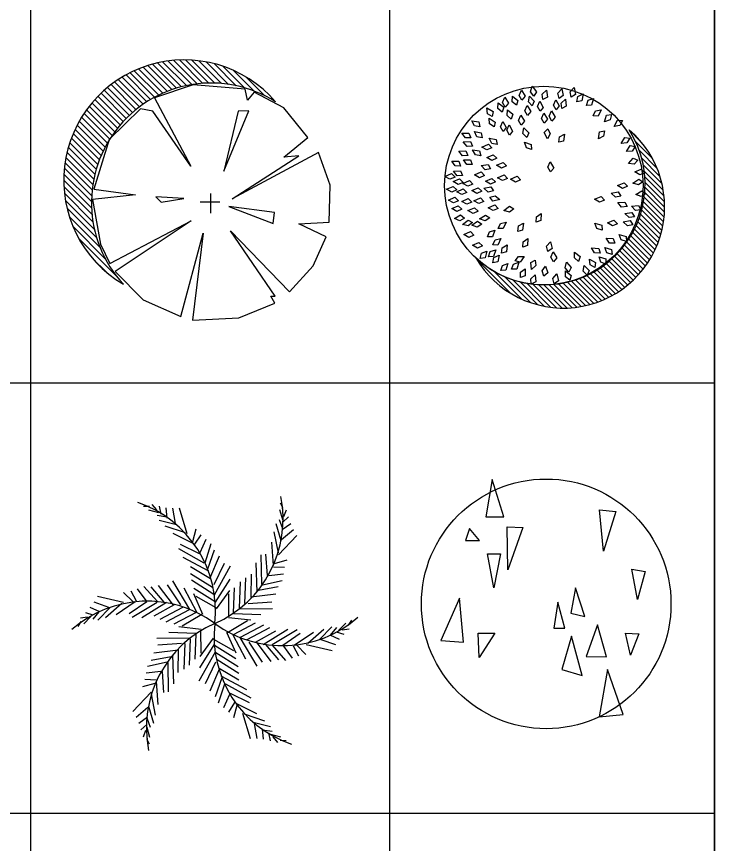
# Model space of a CAD drawing. Header units: inches. Extents: x 7658 to 73799, y 48 to 40262.
# Drawn here: x 69287 to 73799, y 25400 to 30749 of the extents above; entities that cross this region are included whole.
import ezdxf

# ---------------------------------------------------------------- set-up
doc = ezdxf.new("R2010")
doc.units = ezdxf.units.IN
doc.layers.add('www.cad-blocks.net', color=7, linetype='Continuous')

# ---------------------------------------------------------------- blocks, each defined once
blk = doc.blocks.new('A$C516926BB')
for p, q in [((57.99037719935905, 38.51941162519506), (57.99037719935859, -2.748136466834694e-06)), ((60.31176071131927, 38.51941162519506), (60.31176071131904, -2.748136466834694e-06)), ((62.41206010361475, 38.51941162519506), (62.41206010361452, -2.748136466834694e-06)), ((7.570399702672148e-07, 27.68761861799976), (62.41206010361452, 27.68761861799976)), ((7.570399702672148e-07, 24.90842295286348), (62.41206010361452, 24.90842295286348))]:
    blk.add_line(p, q)
blk = doc.blocks.new('A$C52A303F9')
at = {"color": 7}
for p, q in [((0.7603866862518771, 1.507609288500362), (0.6057228790314184, 1.662273095720593)), ((0.7928993135615201, 1.515189615683767), (0.6390149317071518, 1.669073997538362)), ((0.8266642708317704, 1.521517612906791), (0.6736238799589955, 1.674558003779794)), ((0.8618016070058729, 1.526473231225964), (0.7096861265965799, 1.678588711635257)), ((0.8984618598146881, 1.529905932910424), (0.747374444731804, 1.680993347993308)), ((0.9368374744435641, 1.53162327277505), (0.7869125495542448, 1.68154819766437)), ((0.9771805491195664, 1.531373152592096), (0.8285983483006021, 1.679955353411287)), ((1.019831814162217, 1.528814842042721), (0.8728431880238077, 1.675803468181357)), ((1.065271021902845, 1.523468588795367), (0.9202431019400592, 1.668496508758381)), ((0.6137481576049595, 1.453783044680677), (0.4558046373711022, 1.611726564914534)), ((0.6411569596555182, 1.466467197123393), (0.4838106567408431, 1.623813500038068)), ((0.6694746761500028, 1.478242435122183), (0.5127492811368484, 1.634967830135338)), ((0.6987471372476648, 1.489062928517797), (0.5426714372074457, 1.645138628558243)), ((0.7290291809852079, 1.498873839273529), (0.5736381361707572, 1.654264884087979)), ((1.114212075813384, 1.514620489378331), (0.971721385649289, 1.657111179542198)), ((1.167804084894897, 1.501121434790093), (1.028856387345968, 1.640069132339022)), ((1.228133329206912, 1.480885144971126), (1.094818319550313, 1.614200154627724)), ((0.512524460164741, 1.394634924147795), (0.3523516565480804, 1.554807727764455)), ((0.5366223444646039, 1.410629994341207), (0.3769893908583981, 1.570262947947413)), ((0.561510190166473, 1.42583510313284), (0.4024267795462038, 1.584918513753109)), ((0.5872099162020277, 1.440228331590561), (0.4286885833851102, 1.598749664407251)), ((1.299880470542121, 1.449230958129419), (1.178430961141885, 1.570680467529428)), ((0.4448117190581797, 1.342068801774531), (0.2830527436674402, 1.50382777716527)), ((0.4666313883067232, 1.360342087019262), (0.3053978762061433, 1.521575599120069)), ((0.4891987982264254, 1.377867631592835), (0.3284932659280457, 1.538573163891215)), ((0.3837817089952296, 1.282819948357655), (0.2204401839176171, 1.446161473435495)), ((0.4033895759773714, 1.303305035869016), (0.2405786938129495, 1.466115918033211)), ((0.4237325132239675, 1.323055053115468), (0.2614484477871883, 1.485339118552247)), ((0.3467812893920836, 1.239634458974251), (0.1823583496750416, 1.404057398691293)), ((0.3649106861125802, 1.26159801674703), (0.2010325506719255, 1.425476152187684)), ((0.312782200014226, 1.193447639365559), (0.1472354518348311, 1.358994387544953)), ((0.3294014073374001, 1.21692138653566), (0.1644231109912653, 1.381899682881794)), ((0.2676549768218592, 1.1182959990781), (0.1002947399097138, 1.285656235990245)), ((0.2818883367510807, 1.144155593642154), (0.1151539284910541, 1.31089000190218)), ((0.2969383393058251, 1.169198545580684), (0.1308072559356788, 1.335329628951058)), ((0.2417542360483367, 1.064010830865072), (0.07305802864925681, 1.23270703826438)), ((0.2542658807528824, 1.091592140653802), (0.08625327711069986, 1.259604744295984)), ((0.230159741032594, 1.03551237138754), (0.06074314035481621, 1.204928972065545)), ((0.2099213120579861, 0.9755648913755977), (0.03892547558984916, 1.146560727843735)), ((0.2195298345659467, 1.006049323360912), (0.04934939304166619, 1.176229764885193)), ((0.1940560481323246, 0.911244246314709), (0.02123202955590386, 1.084068264891357)), ((0.201402476482599, 0.9439907724577097), (0.02952965929694074, 1.115863589643595)), ((0.1833091235562279, 0.8418052619042555), (0.008290046529737083, 1.016824338930746)), ((0.1879831789860873, 0.8772241609676712), (0.01411751031787389, 1.051089829635885)), ((0.1801914800430495, 0.8048299509241588), (0.003878529518487994, 0.9811429014489477)), ((0.1788325829927544, 0.7660958934811788), (0.001045438448500136, 0.9438830380256604)), ((0.1794989317302225, 0.7253365902504356), (-1.090152181859594e-07, 0.9048356309958763)), ((0.1825532670923167, 0.6821893003950663), (0.001018212357394077, 0.8637243551299889)), ((0.1885111411600064, 0.6361384718341014), (0.004478123490116559, 0.8201714895039913)), ((0.1981497562505865, 0.5864069022502463), (0.0109195602087766, 0.7736370982920562)), ((0.212744280668403, 0.5317194233391547), (0.02116306985431038, 0.7233006341532473)), ((0.2346832506204919, 0.4696874988937907), (0.03657125665063177, 0.6677994928636508)), ((0.2696681597215047, 0.3946096352995028), (0.05974820386313695, 0.6045295911578705)), ((0.3455213579641168, 0.2786634825636156), (0.0971757011061527, 0.5270091394215797)), ((0.268778496848654, 0.3153133891858033), (0.1898312326454743, 0.394260653388983))]:
    blk.add_line(p, q, dxfattribs=at)
at = {"color": 0, "linetype": 'ByBlock'}
for p, q in [((0.8367484880100164, 1.520838247979327), (0.5854155696665657, 1.437026269069065)), ((1.171859045801511, 1.492900921675982), (0.8367484880100164, 1.520838247979327)), ((1.187567353198119, 1.421311523023405), (1.171859045801511, 1.492900921675982)), ((1.231201540410439, 1.473694009842347), (1.187567353198119, 1.421311523023405)), ((1.42319196414519, 1.372421201992438), (1.231201540410439, 1.473694009842347)), ((0.5854155696665657, 1.437026269069065), (0.821040180613636, 0.9952672968963725)), ((0.4964018277530613, 1.365436870416715), (0.2939391990873901, 1.166383420504872)), ((0.5766887322240564, 1.349722124371056), (0.4964018277530613, 1.365436870416715)), ((0.821040180613636, 0.9952672968963725), (0.5766887322240564, 1.349722124371056)), ((1.033975014210228, 0.9620917219110652), (1.196294190640401, 1.353214290158803)), ((1.128224858589192, 1.349722124371056), (1.033975014210228, 0.9620917219110652)), ((1.196294190640401, 1.353214290158803), (1.128224858589192, 1.349722124371056)), ((1.578529670621265, 1.180352083656544), (1.42319196414519, 1.372421201992438)), ((1.421446596656551, 1.052888032397277), (1.578529670621265, 1.180352083656544)), ((0.2939391990873901, 1.166383420504872), (0.1944532522431928, 0.8468502509094833)), ((1.646599002672701, 1.082571441594609), (1.088081406353695, 0.7839912667268436)), ((1.721649804678009, 0.8730414943190681), (1.646599002672701, 1.082571441594609)), ((1.088081406353695, 0.7839912667268436), (1.519187176012338, 1.061618446866987)), ((1.519187176012338, 1.061618446866987), (1.421446596656551, 1.052888032397277)), ((1.714668334724138, 0.6338281378459669), (1.721649804678009, 0.8730414943190681)), ((0.4632398454716622, 0.8101825101364284), (0.1857264148006834, 0.7787530180448812)), ((0.1944532522431928, 0.8468502509094833), (0.4632398454716622, 0.8101825101364284)), ((0.9501973747624106, 0.690503939949167), (0.9501973747624106, 0.8171668417121509)), ((0.1857264148006834, 0.7787530180448812), (0.2380874394555121, 0.4906493405410401)), ((0.7756606259126784, 0.7857373496208311), (0.595887774597486, 0.7962138469845286)), ((0.595887774597486, 0.7962138469845286), (0.6290497568788851, 0.7630382719992213)), ((0.6290497568788851, 0.7630382719992213), (0.7756606259126784, 0.7857373496208311)), ((1.008365356057993, 0.7620933386017441), (0.8821280427109741, 0.7620933386017441)), ((1.362104102047624, 0.6949410391348465), (1.067136996491627, 0.7333548628018889)), ((1.067136996491627, 0.7333548628018889), (1.353377264605342, 0.6233516404822694)), ((1.353377264605342, 0.6233516404822694), (1.362104102047624, 0.6949410391348465)), ((0.2974299340644393, 0.3666774550697482), (0.822785548102047, 0.6408124694219168)), ((0.822785548102047, 0.6408124694219168), (0.3323372838344767, 0.3142949682508061)), ((1.519187176012338, 0.621605557588282), (1.714668334724138, 0.6338281378459669)), ((1.695469292350708, 0.5377935786780199), (1.519187176012338, 0.621605557588282)), ((0.7564615835392487, 0.02269912495899007), (0.9018979392596975, 0.5612938057961401)), ((0.9018979392596975, 0.5612938057961401), (0.8315123855445563, 4.733738023787737e-08)), ((1.077609201422774, 0.5779534852392771), (1.458099313915, 0.1833387512035642)), ((1.367340204513084, 0.1554014249002194), (1.077609201422774, 0.5779534852392771)), ((1.611691652902891, 0.3509627090240883), (1.695469292350708, 0.5377935786780199)), ((0.2380874394555121, 0.4906493405410401), (0.2974299340644393, 0.3666774550697482)), ((1.458099313915, 0.1833387512035642), (1.611691652902891, 0.3509627090240883)), ((0.3323372838344767, 0.3142949682508061), (0.51385550263808, 0.130956264384622)), ((0.51385550263808, 0.130956264384622), (0.7564615835392487, 0.02269912495899007)), ((1.131715593566014, 0.01396871048905268), (1.363849469536262, 0.1100032696569997)), ((1.339414324697145, 0.1554014249002194), (1.367340204513084, 0.1554014249002194)), ((1.363849469536262, 0.1100032696569997), (1.339414324697145, 0.1554014249002194)), ((0.8315123855445563, 4.733738023787737e-08), (1.131715593566014, 0.01396871048905268))]:
    blk.add_line(p, q, dxfattribs=at)
at = {"color": 7}
blk.add_arc((0.7780576213422137, 0.9035397778827701), 0.7780588094768616, 40.62302626699228, 239.7449716165339, dxfattribs=at)
blk.add_arc((0.9522156517380154, 0.7583543583268693), 0.7734218140113027, 57.42645715111826, 222.9415407211324)
blk = doc.blocks.new('A$C1A4762B1')
h = blk.add_hatch()
h.set_pattern_fill('ANSI31', color=256, scale=300, angle=90, style=0)
h.set_pattern_definition([(315, (-0.03251415907789124, -100.876983926699), (-0.01405736376202106, -0.01405736376202107), [])])
edge = h.paths.add_edge_path()
edge.add_arc((0.6399890328257243, 0.5456041143222592), 0.5456048750358502, 210.2550283715033, 409.3769737304388)
edge.add_arc((0.5381794115876346, 0.6677304488014215), 0.5423532347990035, -132.9415407071951, 32.57354284294058, ccw=False)
at = {"linetype": 'ByBlock'}
for points in [[(0.4170594409479236, 1.119759024174073), (0.4025232894694, 1.145326404947127), (0.4148749046860303, 1.174002539858748), (0.4340019186424797, 1.141132139911178)], [(0.4813610464302656, 1.141801075871854), (0.4634565656763243, 1.165133890283187), (0.4717596580310328, 1.19523275686106), (0.4952129804648848, 1.165295363480482)], [(0.5302315095123049, 1.123070468809374), (0.5263963831780529, 1.152230072122848), (0.548639662904634, 1.174141704169415), (0.5539767136529008, 1.136487730343106)], [(0.6169231846276944, 1.129090115836334), (0.61091537579955, 1.157880685342434), (0.6314554833766124, 1.181396362935402), (0.6395970522128209, 1.144247732913755)], [(0.6817924940417015, 1.136304103005614), (0.676548237764564, 1.165243495457844), (0.6977031012543193, 1.18820770375396), (0.704859317732371, 1.150856740964173)], [(0.3268779855266075, 1.082208699275952), (0.3123418340478565, 1.107776080049007), (0.3246934492647142, 1.136452214960855), (0.3438204632209363, 1.103581815013058)], [(0.3874999636780103, 1.092041460844257), (0.3646327881583602, 1.110536945243666), (0.3656623830540866, 1.1417430832023), (0.3954697908322942, 1.118124778920446)], [(0.4722625395918385, 1.089935981436838), (0.4520164908285551, 1.111268777055102), (0.4571268883294124, 1.142070837851634), (0.4835819466954945, 1.114749861616247)], [(0.6011815242657121, 1.067189126267749), (0.5866453727869612, 1.092756507040804), (0.5989969880035915, 1.121432641952424), (0.6181240019600409, 1.088562242004855)], [(0.6313271583051119, 1.074642005986334), (0.6281985357882149, 1.103885849450535), (0.6509653569194143, 1.125252996371046), (0.6553899823907159, 1.087480935995018)], [(0.7122761053676641, 1.111278199133039), (0.7181310291391583, 1.140100248453791), (0.7462904244209767, 1.153588449568133), (0.7390937472850965, 1.116245261517179)], [(0.7638564792762281, 1.090951669313654), (0.7732274973757285, 1.118829522157739), (0.802837608347545, 1.128735300277867), (0.7910823336540034, 1.092567367347101)], [(0.2570372379477703, 1.031681241116075), (0.2317123298475963, 1.046635828677381), (0.2281697704486305, 1.077657327429506), (0.2611091318422041, 1.058649320522136)], [(0.3104750669499481, 1.05533052634928), (0.2878383787115126, 1.074107400556841), (0.2892538292755944, 1.105298418681286), (0.3187668637581282, 1.08131328471768)], [(0.4471214431071076, 1.03714928406248), (0.4325852916285839, 1.062716664835534), (0.4449369068452143, 1.091392799747155), (0.4640639208016637, 1.058522399799585)], [(0.5147569657910935, 1.059679339763534), (0.5002208143123426, 1.085246720536588), (0.5125724295292002, 1.113922855448436), (0.5316994434854223, 1.08105245550064)], [(0.3589832772886439, 1.018158683925776), (0.3365894808769099, 1.037224583896432), (0.3384051940995505, 1.068394862968262), (0.3676079150957321, 1.044032865061354)], [(0.4133025440009988, 0.9845786899675204), (0.3987663925222478, 1.010146070740575), (0.4111180077391055, 1.038822205652423), (0.4302450216953275, 1.005951805704626)], [(0.537302898528651, 0.9958437178179338), (0.5227667470499, 1.021411098591216), (0.5351183622665303, 1.050087233502836), (0.5542453762229798, 1.017216833555267)], [(0.5786367292923842, 1.007108745668575), (0.5641005778136332, 1.032676126441856), (0.5764521930302635, 1.061352261353477), (0.595579206986713, 1.02848186140568)], [(0.8010789547452077, 1.035610253575442), (0.813704656002983, 1.062173053261631), (0.8442840568529846, 1.068480458083286), (0.8283033825086932, 1.033970692753655)], [(0.8989271047771581, 1.043073826086356), (0.8913466157569019, 1.014656809254348), (0.8624258482889218, 1.002889382985813), (0.8718589548884665, 1.039731239012326)], [(0.1894649745356674, 0.9757906076165455), (0.1605439358584135, 0.9811351544867648), (0.1465600930698656, 1.009051731153704), (0.1840246561787353, 1.002516261264645)], [(0.2666905803491773, 0.9751879644127257), (0.2422640123979818, 0.991568850760359), (0.2405044886043015, 1.022742352135083), (0.2723007839549609, 1.00187847287998)], [(0.3156050191580562, 0.9507836064158255), (0.3010688676793052, 0.97635098718888), (0.3134204828959355, 1.005027122100728), (0.3325474968523849, 0.9721567221529313)], [(0.3494239182639376, 0.9320087920611968), (0.3348877667851866, 0.9575761728342513), (0.3472393820020443, 0.9862523077460992), (0.3663663959582664, 0.9533819077983026)], [(0.9580185144407096, 1.009472593624196), (0.945025844998554, 0.9830873477437763), (0.9143619562253207, 0.9772044031371934), (0.930819427586357, 1.011489348696387)], [(0.1414605230486359, 0.916402177738064), (0.1120501175712434, 0.9165389588411017), (0.09334213095485211, 0.9415368457255227), (0.1313719087956997, 0.9417414257379733)], [(0.2018943393134123, 0.9160796253745502), (0.1732560825230394, 0.922775960746776), (0.1605981838442858, 0.9513182226223762), (0.1977146386955155, 0.9430312065801445)], [(0.4423810211410455, 0.919029328916622), (0.4223827598993921, 0.9405945835344482), (0.4278486419741512, 0.9713355536732706), (0.4539863230172614, 0.9437107914968692)], [(0.5559137929899407, 0.9654752494520835), (0.5683373972342451, 0.9388173291094972), (0.5537099901368947, 0.9112325131134185), (0.5373003810611863, 0.9455403924646362)], [(0.6151331819460211, 0.8931600390278618), (0.6193243250065734, 0.922270603763991), (0.6466632038002444, 0.9373526731924358), (0.6416215568131065, 0.8996580097602873)], [(0.8609854752273804, 0.9549368900291029), (0.8562039632279266, 0.9259174516746498), (0.8285644078405312, 0.9113937438173707), (0.8343705907504955, 0.9489782365719748)], [(0.1504735619348594, 0.8726255923206736), (0.1211056331676446, 0.8710395849641372), (0.1009656474536769, 0.8948988407651086), (0.1389181586196173, 0.8973304558289783)], [(0.2825862528836751, 0.8804962268818599), (0.2538330770537414, 0.8866805246673266), (0.2406679344796885, 0.9149923973170644), (0.2779263401198477, 0.9073689424083113)], [(0.4686503749580879, 0.8539533670768833), (0.4408762482523798, 0.8636274843570391), (0.4312935812235992, 0.8933437358796255), (0.4673313260834675, 0.8811952050618856)], [(0.9978860571932273, 0.9143358618384809), (0.9824536784346947, 0.8892992417538608), (0.9513705514386857, 0.8863458829721367), (0.9710000870081785, 0.9189186812698154)], [(0.1958296417776637, 0.8208094552603598), (0.1666912781643077, 0.8248027528131843), (0.1514238430240766, 0.8520385479396282), (0.1891518847685347, 0.8472530780845773)], [(0.2555773948470232, 0.8630428403414498), (0.2285096681014238, 0.8515394135370116), (0.2014419413562791, 0.8671028733313051), (0.2362916395409229, 0.8823279970433759)], [(1.026999060660728, 0.8698999992761856), (1.010496159289687, 0.8455557000309), (0.9793142442401859, 0.8439521771044838), (1.000336957358286, 0.8756436805201702)], [(0.1257777663795423, 0.8212706164154042), (0.09637261150669474, 0.8206983172606215), (0.07706740106618781, 0.8452379171305893), (0.1150811933639488, 0.846359278246382)], [(0.2818802245312781, 0.8067177010889282), (0.2548124977859061, 0.7952142742842625), (0.227744771040534, 0.8107777340787834), (0.2625944692251778, 0.8260028577906269)], [(1.041462207471341, 0.7972569252797257), (1.021424212413876, 0.7757285855043392), (0.9903647872708916, 0.7789215812315433), (1.015994940259134, 0.8070178641421535)], [(0.0866254454870159, 0.7646830496405528), (0.05724185572648821, 0.7659461063319668), (0.0395049772537277, 0.7916421420957249), (0.07751468933679462, 0.7903900865976539)], [(0.1489922388138893, 0.7729848913077149), (0.1195865768731892, 0.7735305150335989), (0.1012279122319342, 0.7987860598607313), (0.1392568591265899, 0.7984619399805979)], [(0.2481702002978636, 0.749803710966944), (0.2190926126561408, 0.7453895795283643), (0.196743061959296, 0.767192806252524), (0.2342834791136283, 0.7732774537764726)], [(0.3344870216637901, 0.7654128310330179), (0.307419294918418, 0.7539094042283523), (0.280351568173046, 0.7694728640228732), (0.3152012663576897, 0.7846979877347167)], [(0.5711206598705303, 0.7329928359090445), (0.5565845083920067, 0.7585602166823264), (0.568936123608637, 0.7872363515939469), (0.5880631375650864, 0.7543659516463777)], [(0.05642544821353113, 0.7053324504338434), (0.02935772146815907, 0.6938290236294051), (0.002289994722787014, 0.7093924834236986), (0.03713969290765817, 0.7246176071357695)], [(0.09708841590008888, 0.7134970389756745), (0.06769783238701166, 0.7124088017953909), (0.04796495346386109, 0.7366058388317924), (0.08595321333882566, 0.7383941249629515)], [(0.2161043675400833, 0.7136573709285585), (0.1890366407947113, 0.7021539441241202), (0.1619689140493392, 0.7177174039184138), (0.196818612233983, 0.7329425276304846)], [(0.339939217400115, 0.698093911134265), (0.312871490654743, 0.6865904843295993), (0.2858037639093709, 0.7021539441241202), (0.3206534620940147, 0.7173790678359637)], [(1.078888157549045, 0.7292208307230794), (1.051820430803673, 0.7177174039184138), (1.024752704058301, 0.7332808637129347), (1.059602402242945, 0.7485059874247781)], [(0.1003405736307741, 0.6769946134179463), (0.0732009629782624, 0.6656618206004623), (0.04623175305914629, 0.6813953779942494), (0.08117661103528917, 0.6964008022341659)], [(0.1532124525760992, 0.6672937731200363), (0.126038763653014, 0.6560429380522237), (0.09911715972998536, 0.671857815672638), (0.1341071442700468, 0.6867577095479191)], [(0.274365292873199, 0.6790471533863638), (0.2472975661278269, 0.6675437265819255), (0.2202298393824549, 0.683107186376219), (0.255079537567326, 0.6983323100882899)], [(0.4096386137694026, 0.6903121812370046), (0.3825708870240305, 0.6788087544323389), (0.3555031602786585, 0.6943722142268598), (0.3903528584635296, 0.7095973379387033)], [(0.9861811934461002, 0.655801900823235), (0.9591134667007282, 0.6442984740187967), (0.9320457399553561, 0.6598619338130902), (0.9668954381399999, 0.6750870575251611)], [(1.068451295102705, 0.6797703221982374), (1.044133757821328, 0.6632280115984486), (1.014558374641183, 0.67323699864437), (1.045786693125592, 0.6949417902867481)], [(0.06554013751883758, 0.6361784080390862), (0.03847241077346553, 0.6246749812344206), (0.01140468402809347, 0.6402384410289415), (0.04625438221273726, 0.6554635647407849)], [(0.1203040739508197, 0.6227220141336147), (0.0932363472054476, 0.6112185873291764), (0.06616862046007554, 0.62678204712347), (0.1010183186449467, 0.6420071708355408)], [(0.2009087736603306, 0.6289283602238811), (0.1739371801463676, 0.6172013059167512), (0.1467415720971985, 0.6325402111833682), (0.1814640685238373, 0.648053241109892)], [(0.2642393790417827, 0.630730203550911), (0.2353719152501981, 0.6251034643842104), (0.2121297847106689, 0.6459526005755833), (0.2493827822577259, 0.6536024390939019)], [(0.949792657850594, 0.6033013209782894), (0.9208667193211113, 0.5979833571193467), (0.8978486924349909, 0.6190796494524875), (0.9351813031887559, 0.6263309962189396)], [(1.084101693700632, 0.6161564396268204), (1.05903745682258, 0.6007689548052895), (1.029962282711949, 0.6121495243151003), (1.062171070215982, 0.6323707968547296)], [(0.07521334624016163, 0.5776619027315064), (0.04814561949478957, 0.5661584759268408), (0.02107789274941752, 0.5817219357213617), (0.0559275909340613, 0.5969470594332051)], [(0.1467433177549538, 0.5705412080365022), (0.1196755910095817, 0.5590377812318366), (0.09260786426420964, 0.5746012410263575), (0.1274575624488534, 0.5898263647382009)], [(0.2123825551125265, 0.57426290494368), (0.1853148283671544, 0.5627594781392418), (0.1582471016217823, 0.5783229379337627), (0.1930967998064261, 0.5935480616456061)], [(0.2438917645047241, 0.5966773370198553), (0.2722686471693123, 0.6044067088998872), (0.2969776965796882, 0.5853188596454402), (0.2603862964526797, 0.5749566546510323)], [(0.8623463435860685, 0.5820446348409405), (0.8352786168406965, 0.5705412080365022), (0.8082108900950971, 0.5861046678307957), (0.8430605882799682, 0.6013297915428666)], [(0.09260786426420964, 0.5319708946328774), (0.06554013751883758, 0.5204674678282117), (0.03847241077346553, 0.5360309276227326), (0.07332210895810931, 0.5512560513345761)], [(0.1804258027411834, 0.5213367634787573), (0.1533580759958113, 0.5098333366743191), (0.1262903492504392, 0.5253967964686126), (0.161140047435083, 0.5406219201806834)], [(0.2893951561889025, 0.5363570326758236), (0.2623274294435305, 0.5248536058711579), (0.2352597026981584, 0.5404170656656788), (0.2701094008828022, 0.5556421893775223)], [(0.3729832797494055, 0.5340235297705931), (0.3490313164268173, 0.516956189251232), (0.3192452197536113, 0.5263194983306221), (0.3499940373644677, 0.5486984185711208)], [(0.9834144442393153, 0.5464438068904656), (0.9540812043005644, 0.544310336921626), (0.9334997250577999, 0.5677898135793384), (0.9714002828145567, 0.5709288544092033)], [(1.057361345124264, 0.5289776263480235), (1.0281034726695, 0.5259830380889525), (1.006840872409384, 0.5488475289450889), (1.044632810800294, 0.5530990284778454)], [(0.1081282602817737, 0.4849571532959089), (0.08270158667278338, 0.4701762558740938), (0.05390821243827304, 0.4822520462053035), (0.08659350210655248, 0.501693694666983)], [(0.2431794665321831, 0.4854759924560312), (0.2184256199755055, 0.4695939982468644), (0.1891302632391216, 0.4803951641852109), (0.220931298806363, 0.5012518176192771)], [(0.4939843320789805, 0.4624669024694867), (0.4945749745636476, 0.4918716946108361), (0.5198585964899394, 0.5101916720732333), (0.5194762555386205, 0.4721632659666284)], [(1.022871567687844, 0.4909371061708043), (0.9936997053823688, 0.4871963697416959), (0.971860174466201, 0.5095104460456241), (1.009531223509157, 0.5147256085181198)], [(0.1504758738649343, 0.461248657019496), (0.1278510230990832, 0.4424575211507999), (0.09745429296162911, 0.4495934800131636), (0.126464781419827, 0.4741840760821106)], [(0.2003577031218811, 0.4523818846716949), (0.1758390707304898, 0.4361391224351792), (0.1463886933095182, 0.4465101581449744), (0.1778809151676342, 0.4678302383056234)], [(0.2883817179126709, 0.4293747370745677), (0.3007925097954285, 0.4560386247178485), (0.3313199805920704, 0.4625927561394292), (0.3156184976887744, 0.4279550701567132)], [(0.3944559735971325, 0.4132915897216662), (0.3980172920767018, 0.442485898586483), (0.4250239883831455, 0.4581550232121572), (0.4207977981889144, 0.4203602461650462)], [(0.8489267194815966, 0.4201483178253511), (0.8207922432895884, 0.42871814330897), (0.8100436131978768, 0.4580328164793173), (0.8465329720634145, 0.4473168216493377)], [(0.9320457399553561, 0.4544919317431777), (0.9049780132099841, 0.4429885049387394), (0.877910286464612, 0.4585519647330329), (0.9127599846492558, 0.4737770884451038)], [(1.014228989041158, 0.4480798709455485), (0.9851645951359842, 0.4435796858008416), (0.9627506022661692, 0.4653166597292966), (1.000272843684797, 0.4715124046012988)], [(0.1582471016217823, 0.3925764286479989), (0.1311793748764103, 0.3810730018433333), (0.1041116481310382, 0.3966364616378542), (0.138961346315682, 0.4118615853496976)], [(0.2310402915140912, 0.3835399514782694), (0.2415266052948937, 0.4110177221791673), (0.2715116843537544, 0.4197227865543027), (0.2583091302039975, 0.3840576997110929)], [(0.2600311508526829, 0.3410314911159276), (0.2723185685217686, 0.3677524571619415), (0.302815419753415, 0.3744476178685545), (0.2872742014558298, 0.3397377289400083)], [(0.4209701592526471, 0.3278898141136324), (0.4227858724752878, 0.3572444363205705), (0.4488110953320756, 0.3744946794256521), (0.4468440726741392, 0.3365152550295534)], [(0.55638341244412, 0.3050692137094302), (0.55004875271743, 0.3337896375496712), (0.5703202498814335, 0.3575372587918082), (0.5788835310568174, 0.3204835670578632)], [(0.9177920927211289, 0.3490373588360853), (0.8884146219359081, 0.3504355253771791), (0.8707960966460178, 0.3762128541477523), (0.9087996491348349, 0.3747860206474343)], [(0.9801023728068685, 0.3588646877838073), (0.9519319161036037, 0.3673154882517338), (0.9410594439541455, 0.3965844557990295), (0.9775937823478671, 0.3860228283801916)], [(0.2046005836732547, 0.3347209585426754), (0.1775328569278827, 0.3232175317380097), (0.1504651301825106, 0.3387809915325306), (0.1853148283671544, 0.3540061152443741)], [(0.236603833843219, 0.2763053986145678), (0.246232895291314, 0.3040951779414627), (0.2759335668999938, 0.3137260251485259), (0.26384349681598, 0.2776686256172525)], [(0.3076840734386224, 0.2953991993758791), (0.310556498267033, 0.3246693178418809), (0.3371864850414568, 0.3409704502050772), (0.333852025742317, 0.3030865850803366)], [(0.8379013089684122, 0.2950499368641886), (0.8086431885026286, 0.2980421009997372), (0.7924511534267822, 0.3247385635377213), (0.8303210579590541, 0.3212491242823035)], [(0.9023983100109945, 0.2888971752868201), (0.8743144208162903, 0.2976313510980617), (0.8637373716387629, 0.327008368350107), (0.9001634524649944, 0.3160792105029486)], [(0.1920033119702111, 0.2667932198351082), (0.1993413718682859, 0.2952738015767409), (0.2281608138671345, 0.3072872471614119), (0.2190419954117715, 0.2703663451466127)], [(0.2606177035336259, 0.2430673580570328), (0.2660210586157064, 0.2719774672450512), (0.2939660177203223, 0.2859045047107429), (0.2873543663640703, 0.2484533108454343)], [(0.3803191205927305, 0.2540571254285169), (0.3976137000429389, 0.2778455297686833), (0.4288314829670981, 0.2784227136501158), (0.406777910978235, 0.2474397212488384)], [(0.5871495499904995, 0.2487280330376507), (0.5725197891795233, 0.2742419656633501), (0.5847662205828783, 0.3029631778558723), (0.6040135793202808, 0.2701631010688743)], [(0.7218547088814375, 0.2513281375288443), (0.699284150265612, 0.2701844506143516), (0.7008092104354091, 0.3013703016274576), (0.7302377688158685, 0.2772815945793354)], [(0.8692556091659753, 0.2372731979139644), (0.8415308205455858, 0.2470878173853635), (0.8320987359268202, 0.2768522070427935), (0.8680745083054262, 0.2645213653293013)], [(0.3027762479368903, 0.2020693282529464), (0.3120160085634325, 0.2299909593475604), (0.3415791892621201, 0.2400359311698139), (0.3299941998252507, 0.2038130947905756)], [(0.3614647811014038, 0.2090270530370617), (0.3709912779474962, 0.2368521589173724), (0.4006562253616721, 0.2465924878051737), (0.3886992306966022, 0.2104907408365762)], [(0.4881626582280205, 0.2586918702666026), (0.491449380147742, 0.2294653734113581), (0.4687984413922095, 0.2079754202836739), (0.4641696164912901, 0.2457230008105853)], [(0.534365583219369, 0.1728973647354906), (0.5257786339359427, 0.2010266192833114), (0.5441078605358598, 0.2263035368996498), (0.555575711681513, 0.1900434452600166)], [(0.6690519417870746, 0.194230289376037), (0.6503237305071252, 0.2169072548181248), (0.6575441042789407, 0.2472840438936146), (0.6820540140104185, 0.2182053544361224)], [(0.7676255796141049, 0.1778878785016786), (0.747078935544323, 0.198931311607339), (0.7517518526217373, 0.2298027702370291), (0.7785918313918501, 0.2028598417541616)], [(0.8102566202494472, 0.218339267201145), (0.7845113880784993, 0.2325580463289043), (0.7800765814786246, 0.2634646087767578), (0.8135498837900741, 0.2454134623321806)], [(0.4084591846719832, 0.1644253589863638), (0.4088907062252929, 0.1938329166639505), (0.4340748267582057, 0.2122894381379865), (0.4338982669301004, 0.174259519886391)], [(0.4670617721424151, 0.1285714554576316), (0.4645462406861043, 0.1578744034475221), (0.4877555256693995, 0.1787600971754273), (0.4913881836712335, 0.1409036624324926)], [(0.5907404771091933, 0.1314845941815292), (0.5841898442399724, 0.1601565293869953), (0.6042820405061775, 0.1840560432131042), (0.6131239486464892, 0.1470678489338297)], [(0.6743387476160478, 0.1502806752089327), (0.6513843593847923, 0.168667809850831), (0.6522663634043511, 0.1998784679799428), (0.6821851330084883, 0.1764013923318544)]]:
    blk.add_lwpolyline(points, close=True, dxfattribs=at)
blk.add_circle((0.5348608752233304, 0.6598569146779028), 0.534860873559635)
for centre, radius, start, end in [((0.6399890328257243, 0.5456041143222592), 0.5456048750358502, 210.2550283715033, 49.37697373043883), ((0.5381794115876346, 0.6677304488014215), 0.5423532347990035, 227.0584592928049, 32.57354284294066)]:
    blk.add_arc(centre, radius, start, end)
blk = doc.blocks.new('A$C1697704D')
at = {"color": 0}
for p, q in [((0.5019219928283292, 1.575131262245122), (0.4637424813272446, 1.576896431633941)), ((0.5631721355721311, 1.535901270199929), (0.4989102493245809, 1.552282172712466)), ((0.548727413705592, 1.553810353697372), (0.5198379583091537, 1.589628499888249)), ((0.5780763529771775, 1.527549420869946), (0.5671028643214413, 1.577864817667205)), ((0.616970177730991, 1.50084721193889), (0.6106417148416767, 1.568189098419225)), ((0.6707682140579436, 1.465793143278006), (0.6525472818389062, 1.564335966059616)), ((0.7460035993610745, 1.399096851808281), (0.6965456220659689, 1.564217470576978)), ((1.363421075436918, 1.490870629742403), (1.345476415184066, 1.554713486739047)), ((1.366770186124086, 1.563529786070376), (1.349209112462404, 1.59747678560143)), ((1.371708441410647, 1.512334663028923), (1.388283149514791, 1.555262729295237)), ((0.61533688963641, 1.506669801388853), (0.552708281079731, 1.517228106611128)), ((1.363640267820301, 1.473787278876898), (1.401727951171551, 1.508448293760694)), ((0.6761275530730018, 1.457882593416571), (0.5646007504094541, 1.486027170309853)), ((0.7348254374480803, 1.405360738165427), (0.6030350900241501, 1.449767735051864)), ((1.352332603540162, 1.354039065887946), (1.320943129643638, 1.464696363506846)), ((1.364188248678147, 1.431078909571397), (1.342017708267576, 1.490596008464308)), ((1.359962380511206, 1.426753146379951), (1.415117954711832, 1.465904697253791)), ((0.7888782914887997, 1.335812395791208), (0.6542808634108042, 1.401421805744576)), ((0.7818856760352446, 1.349545555905934), (0.803018052448806, 1.430943383120393)), ((0.7963303979056491, 1.331636472408718), (0.8356335633377512, 1.393037273956452)), ((1.336196268279082, 1.2769442977376), (1.308758695968208, 1.41328154350299)), ((1.356503673661564, 1.362635662865841), (1.432733826490221, 1.427686858695324)), ((0.8301197013502133, 1.278350539627581), (0.8687085535336792, 1.36468838071778)), ((1.302992042101778, 1.195358998836127), (1.292512764481899, 1.344728453403832)), ((1.336360662549851, 1.264131785897916), (1.454630376467776, 1.389523944455959)), ((0.8555379281001478, 1.210126077574841), (0.6915915594940998, 1.301996407390561)), ((0.8259341607188162, 1.270881276271666), (0.70251489912539, 1.330226797306523)), ((0.8613567464260541, 1.211772743638676), (0.901783554133317, 1.336339495320999)), ((0.8786085593426378, 1.17266125491642), (0.9227614134024407, 1.295140048747044)), ((0.885601180624235, 1.158928105205177), (0.7195620342170059, 1.247063800703472)), ((0.8928486137838263, 1.110700671380755), (0.9553769184633438, 1.257233929181211)), ((1.227474276325665, 1.074786922015164), (1.225063160439504, 1.262703755342045)), ((1.265287957257215, 1.130802126638173), (1.254973073975407, 1.267359064126822)), ((1.311389004233661, 1.208281359310604), (1.392447804266794, 1.23067910475902)), ((0.8965746692799712, 1.108612708407691), (0.7682555550666166, 1.185426018594171)), ((0.9196453005185958, 1.071147885749269), (0.9875329442131715, 1.209770593690337)), ((0.9222477137395799, 1.005893972643662), (1.026886252841905, 1.192625598122959)), ((1.19816714176045, 1.023152404897019), (1.191475347608048, 1.21101431914758)), ((1.303101638259932, 1.186817326024084), (1.375927894275264, 1.183480199465293)), ((0.9091814460261958, 1.052474722160241), (0.7680508876374006, 1.141374518555722)), ((1.160079458408973, 0.9884913900114043), (1.162442203471755, 1.138025617377707)), ((1.273849301740256, 1.130911975119488), (1.367914518726366, 1.140661981526819)), ((0.7625877128130014, 0.9113457419464339), (0.6531925921774473, 1.095331154795531)), ((0.9185216582473004, 1.007981935616499), (0.7736650431061207, 1.098969682019515)), ((0.9294951469030366, 0.9576665388190122), (1.022750862495286, 1.106610561019124)), ((1.083904115549785, 0.91916936054713), (1.090273536463201, 1.090112696729193)), ((1.117765906890554, 0.9495046119361632), (1.124190137773439, 1.116177114485254)), ((1.23180974065076, 1.070571012390701), (1.359901155172338, 1.097843758500858)), ((0.3947955845333126, 0.961614487419638), (0.3348691609139678, 1.020614569185682)), ((0.4175276723774459, 0.9651694372091697), (0.3840045817942155, 1.02990736531342)), ((0.4805693123416859, 0.967788855330582), (0.4250929475390421, 1.04437669001527)), ((0.5538459185070224, 0.9615520220725102), (0.4661813116927078, 1.05884602764263)), ((0.5963433801016436, 0.9569367805227103), (0.5123500216614048, 1.056413656792301)), ((0.6571228662189696, 0.9382887331660186), (0.5614854486375407, 1.065706442672081)), ((0.7047749391981597, 0.9417189433575004), (0.6186679307531904, 1.069822699979795)), ((0.807977627440323, 0.8935084839797582), (0.7256161313400753, 1.048742284450555)), ((0.9257690959786942, 0.9597544992304847), (0.7883645872582292, 1.046566322251238)), ((0.9351093081997988, 0.9152617126865152), (1.021167733824996, 1.033887371595938)), ((1.045761634152996, 0.8887791794500117), (1.052240651224338, 1.051180842817985)), ((1.206564091972496, 1.036074765218018), (1.334710304472765, 1.05907668277905)), ((0.3339418495427253, 0.9553153567349), (0.1662141583299217, 0.9950438169453264)), ((0.8475083781193007, 0.8771680754498448), (0.7878047194030842, 1.011009660592208)), ((0.933476020109083, 0.9210843021346591), (0.803064137234287, 0.9941629728825774)), ((1.016125710979168, 0.8627696912506053), (1.01420777790554, 1.012248989060254)), ((1.160024660296358, 0.9927622290390445), (1.318190382557532, 1.011877777333666)), ((0.1813067099515138, 0.8944443563832465), (0.1198226728615737, 0.9226346919897424)), ((0.2385634531281084, 0.9235077712364728), (0.1441123680806413, 0.956999398186781)), ((0.2480938622645681, 0.9241938183529328), (0.1679565334973177, 0.8416810976270881)), ((0.3229280819007272, 0.9487667312523627), (0.2185753067876703, 0.8568364823711363)), ((0.410185162118978, 0.9608036877793893), (0.2860670116644997, 0.8770436431650523)), ((0.4849451161892375, 0.9604294404578013), (0.3718407378819393, 0.8832180240037815)), ((0.5523625645100765, 0.9556894463842127), (0.3908273117863246, 0.8596429428728243)), ((0.6117329515955134, 0.9561259911306479), (0.4523855993406869, 0.8563997723802004)), ((0.6607941236027273, 0.9404716092187755), (0.5301122643265899, 0.8677506920407723)), ((0.7157144518712357, 0.9233204010486133), (0.5681596625997827, 0.8455476948947762)), ((1.0839589136624, 0.9148985215215362), (1.297992573400279, 0.9176447341519633)), ((1.13916927405603, 0.949779233216077), (1.29316392619171, 0.9602981845330305)), ((0.101317885026674, 0.8618259814925295), (0.05585372152609125, 0.8547160614175482)), ((0.1240499728708073, 0.8653809312820613), (0.07773274687247067, 0.8179189767977277)), ((0.1387349978926977, 0.8741124328173555), (0.08967382588571127, 0.8897668147290005)), ((0.1754475536899918, 0.8959411826417636), (0.1349894855438833, 0.8469823889711279)), ((0.7589164554292438, 0.909162865893677), (0.6076904193746486, 0.8292072761146301)), ((0.80430637456152, 0.8913256106047811), (0.6604228487653927, 0.815735770255742)), ((0.841649221861644, 0.8786649017085892), (0.7131552720604759, 0.8022642746468591)), ((1.011899842812227, 0.8584439280609786), (1.15766192715364, 0.843228001826219)), ((1.04581643219467, 0.8845083456635621), (1.221433643882847, 0.878218567392878)), ((0.05945071943597213, 0.8319517669990546), (0.03883228159656937, 0.7997699368568192)), ((1.006948603601813, 0.762035679938208), (1.135442553402982, 0.8384363070019845)), ((1.044291450901937, 0.7493749710438351), (1.188174976698065, 0.8249648113910553)), ((1.089681370034214, 0.7315377157551666), (1.240907406088809, 0.8114933055339861)), ((1.72454785259265, 0.7753196503667823), (1.770865078590987, 0.8227816048511158)), ((1.789147106027485, 0.8087488146475152), (1.809765543866888, 0.840930644791797)), ((0.8027813932687877, 0.7561922359850541), (0.6271641815806106, 0.7624820142557382)), ((0.8366979826512306, 0.7822566535876376), (0.6909358983098173, 0.7974725798223972)), ((0.8028361913145545, 0.7519214021986045), (0.7963571742391196, 0.5895197388288125)), ((0.8324721144842897, 0.7779308903961919), (0.8343900475579176, 0.6284515925883625)), ((1.001089447344157, 0.7635325061987714), (1.060793106060373, 0.6296909210545891)), ((1.132883373592222, 0.7173801806002302), (1.280438162863675, 0.79515288675384)), ((1.18780370186073, 0.7002289724277944), (1.318485561140733, 0.7729498896078439)), ((1.236864873867944, 0.6845745905161493), (1.396212226122771, 0.7843008092665968)), ((1.296235260953381, 0.6850111352644035), (1.457770513677133, 0.7810576387757919)), ((1.363652709273993, 0.6802711411908149), (1.476757087581518, 0.7574825576448347)), ((1.438412663344479, 0.6798968938694543), (1.562530813798958, 0.7636569384835639)), ((1.52566974356273, 0.6919338503962535), (1.630022518675787, 0.7838640992754335)), ((1.600503963198889, 0.7165067632959108), (1.68064129196614, 0.7990194840194818)), ((1.673150271773466, 0.7447593990048063), (1.713608339919347, 0.7937181926756693)), ((1.70986282757076, 0.7665881488294417), (1.758923999577746, 0.7509337669175693)), ((1.747279940436783, 0.7788746001560867), (1.792744103937366, 0.785984520231068)), ((0.7646389118010575, 0.72580206012708), (0.5506052520631783, 0.7230558474966529)), ((0.7646937099136721, 0.7215312210994398), (0.7583242890002566, 0.5505878849173769)), ((0.9134885172636587, 0.725438868962101), (0.8274300916384618, 0.6068132100526782)), ((0.9151218053582397, 0.7196162795121381), (1.04553368822917, 0.6465376087660388)), ((1.040620198027227, 0.7471920976668116), (1.122981694123382, 0.5919582971982891)), ((1.086010112650456, 0.7293548397024097), (1.19540523328601, 0.5453694268533127)), ((1.143822886265298, 0.6989816382892968), (1.229929894714132, 0.5708778816667746)), ((1.191474959244488, 0.7024118484825976), (1.287112376825917, 0.5749941389767628)), ((1.610034372339214, 0.7171928104123708), (1.704485457382816, 0.6837011834618352)), ((1.667291115511716, 0.7462562252653697), (1.728775152601884, 0.7180658896588739)), ((0.6885731651668721, 0.647938352609799), (0.5304074429097909, 0.6288228043149502)), ((0.7094285514074272, 0.6909213484325392), (0.5554338992717476, 0.6804023971158131)), ((0.6885183670544848, 0.6522091916353929), (0.686155621991702, 0.5026749642709092)), ((0.7308319185767687, 0.6911959697104066), (0.7244076876900181, 0.5245234671633625)), ((0.9191026785604208, 0.6830340428275576), (0.8258469629681713, 0.5340900206297192)), ((0.9228287294847632, 0.6809460824163125), (1.060233238209094, 0.5941342593973786)), ((1.252254445361814, 0.683763801125906), (1.336247803802053, 0.5842869248563147)), ((1.294751906956435, 0.679148559576106), (1.38241651377075, 0.5818545540039395)), ((1.368028513121772, 0.6729117263162152), (1.423504877924415, 0.5963238916315277)), ((1.431070153086011, 0.6755311444396739), (1.464593243669242, 0.6107932163331498)), ((1.453802240930145, 0.6790860942289783), (1.51372866454949, 0.6200860124629344)), ((1.514655975920732, 0.6853852249139436), (1.682383667133536, 0.6456567647035172)), ((0.6420337334909618, 0.6046258164305982), (0.5138875209947855, 0.5816238988677469)), ((0.6504306837030072, 0.6175481767497786), (0.6571224778554097, 0.4296862625010363)), ((0.9263501117238775, 0.6348066090031352), (0.8217115726215525, 0.4480749835236111)), ((0.9300761672159297, 0.6327186460321172), (1.074932782357337, 0.5417308996270549)), ((0.616788084812697, 0.5701295692560961), (0.4886966702911195, 0.5428568231459394)), ((0.621123549137792, 0.565913659633452), (0.6235346650239535, 0.3779968263067985)), ((0.9289525249448616, 0.5695526958993469), (0.8610648812502859, 0.4309299879582795)), ((0.9394163794372616, 0.5882258594863288), (1.080546937826057, 0.4993260630928944)), ((0.5747485237232013, 0.5097886065291277), (0.4806833067368643, 0.5000386001217976)), ((0.5833098682062428, 0.5098984550083969), (0.5936247514880506, 0.3733415175197479)), ((0.9557492116796311, 0.5299999102678612), (0.8932209070039789, 0.3834666524674049)), ((0.9520231561834862, 0.5320878732409255), (1.080342270396841, 0.455274563054445)), ((0.9629966448392224, 0.4817724764434388), (1.129035791250544, 0.393636780943325)), ((0.5372088212297967, 0.4324192223380123), (0.4561500211966631, 0.4100214768875503)), ((0.5454961872035256, 0.4538832556245325), (0.472669931188193, 0.4572203821815037)), ((0.5456057833616796, 0.4453415828106699), (0.5560850609815589, 0.2959721282429655)), ((0.9699892661208196, 0.4680393267321961), (0.9258364120610167, 0.3455605329015725)), ((0.9872410790374033, 0.428927838007894), (0.9468142713301404, 0.3043610863276172)), ((0.9930598973633096, 0.4305745040737747), (1.157006265969358, 0.338704174256236)), ((0.5122371629136069, 0.3765687957509272), (0.3939674489956815, 0.2511766371926569)), ((0.5124015571843756, 0.3637562839112434), (0.5398391294952489, 0.2274190381438075)), ((1.018478124113244, 0.3623500420210348), (0.9798892719297783, 0.2760122009290171)), ((1.022663664744641, 0.3698193053751311), (1.146082926338067, 0.3104737843402745)), ((0.4920941518018935, 0.2780649187827748), (0.4158639989732364, 0.213013722951473)), ((0.496265221923295, 0.2866615157586239), (0.5276546958195922, 0.1760042181417703)), ((1.052267427557808, 0.3090641092398982), (1.012964262125706, 0.2476633076921644)), ((1.066712149428213, 0.2911550257426825), (1.045579773014651, 0.2097571985282229)), ((1.059719533978523, 0.3048881858555887), (1.194316962052653, 0.2392787759019939)), ((1.102594226102383, 0.2416037298403353), (1.152052203397488, 0.07648311107163863)), ((1.113772388015377, 0.2353398434831888), (1.245562735439307, 0.1909328465969793)), ((0.4886354449522514, 0.2139474352668458), (0.4334798707516256, 0.1747958843948254)), ((0.4849575576431562, 0.166913302771718), (0.4468698742919059, 0.1322522878861037)), ((0.4844095767853105, 0.209621672077219), (0.506580117195881, 0.1501045731843078)), ((1.172470272390456, 0.1828179882302265), (1.283997075054003, 0.1546734113369439)), ((1.177829611405514, 0.1749074383708376), (1.196050543624324, 0.0763646155890001)), ((0.4768893840528108, 0.1283659186196928), (0.4603146759486663, 0.08543785235156065)), ((0.4851767500306323, 0.149829951906213), (0.5031214102793911, 0.08598709490956935)), ((1.231627647736332, 0.1398533697079074), (1.237956110621781, 0.07251148322939116)), ((1.233260935827047, 0.1340307802597636), (1.295889544383726, 0.123472475035669)), ((1.27052147248628, 0.1131511607768516), (1.281494961142016, 0.06283576398141122)), ((0.4818276393393717, 0.07717079557824036), (0.4993887130010535, 0.04322379604718662)), ((1.285425689891326, 0.1047993114486871), (1.349687576138876, 0.08841840893614972)), ((1.299870411757865, 0.08689022795147139), (1.328759867154304, 0.05107208176036693)), ((1.346675832635128, 0.0655693194014475), (1.384855344136213, 0.06380415001490292))]:
    blk.add_line(p, q, dxfattribs=at)
for centre, major_axis, ratio, start_param, end_param in [((0.6295782496890752, 1.495682681398421), (-0.7368408504020119, 4.964224710509901e-08), 0.9999996362023729, 1.982290026200012, 3.339696398042729), ((0.1920833622054943, 0.9027809977499146), (-0.7368408504019356, 3.115781356167328e-08), 0.9999996362024102, 3.029487552309157, 4.386893924153052), ((0.4868040252481478, 0.227448607175802), (-0.7368408504021389, 2.851213048635745e-07), 0.9999996362018613, 4.076685448173246, 5.434091820013799), ((1.36179380021531, 1.413251974472814), (-0.7368408504019823, 6.856465989408334e-08), 0.9999996362021413, 0.9350925006845459, 2.292498872525557), ((1.219019575774382, 0.1450179002501955), (-0.7368408504020119, 4.964224710509901e-08), 0.9999996362023729, -1.159302627389781, 0.1981037444529357), ((1.656514463257963, 0.7379195838987016), (0.7368408504019677, 1.25448738984959e-07), 0.9999996362019685, 3.0294873397709, 4.386893711615323)]:
    blk.add_ellipse(centre, major_axis=major_axis, ratio=ratio, start_param=start_param, end_param=end_param, dxfattribs=at)
blk = doc.blocks.new('A$C54BB79D3')
for p, q in [((0.4565238099623912, 1.609932969548026), (0.4164719017221614, 1.369787533403724)), ((0.5329865289952522, 1.369787533403724), (0.4565238099623912, 1.609932969548026)), ((1.151969985131245, 1.413450393880339), (1.257561320064042, 1.402534629348338)), ((1.177457667258523, 1.147834972261307), (1.151969985131245, 1.413450393880339)), ((1.257561320064042, 1.402534629348338), (1.177457667258523, 1.147834972261307)), ((0.4164719017221614, 1.369787533403724), (0.5329865289952522, 1.369787533403724)), ((0.3108805667891374, 1.293377675807733), (0.2853930483363456, 1.216967818211742)), ((0.3764199934819317, 1.216967818211742), (0.3108805667891374, 1.293377675807733)), ((0.5548329500013551, 1.30429334151404), (0.6567831874874628, 1.300654786278756)), ((0.5584740474482714, 1.027762353014623), (0.5548329500013551, 1.30429334151404)), ((0.6567831874874628, 1.300654786278756), (0.5584740474482714, 1.027762353014623)), ((0.2853930483363456, 1.216967818211742), (0.3764199934819317, 1.216967818211742)), ((0.4273951940622283, 1.129642196084433), (0.5111399443146638, 1.129642196084433)), ((0.467447102302458, 0.9113281901779828), (0.4273951940622283, 1.129642196084433)), ((0.5111399443146638, 1.129642196084433), (0.467447102302458, 0.9113281901779828)), ((1.359511557550377, 1.031400908250362), (1.446897568923987, 1.016846588482622)), ((1.395922368343463, 0.8349182337562979), (1.359511557550377, 1.031400908250362)), ((1.446897568923987, 1.016846588482622), (1.395922368343463, 0.8349182337562979)), ((0.9954036132921829, 0.9113281901779828), (0.9662749973927021, 0.7475927104542279)), ((1.057301942538516, 0.7257612802159201), (0.9954036132921829, 0.9113281901779828)), ((0.2465840823783765, 0.8442900483603353), (0.1257456723469659, 0.5708155332251863)), ((0.2714627326076879, 0.5601606678685584), (0.2465840823783765, 0.8442900483603353)), ((0.8825300834660084, 0.8167254575791958), (0.8570425650129891, 0.6493514226199295)), ((0.9262230891526997, 0.6493514226199295), (0.8825300834660084, 0.8167254575791958)), ((0.9662749973927021, 0.7475927104542279), (1.057301942538516, 0.7257612802159201)), ((0.8570425650129891, 0.6493514226199295), (0.9262230891526997, 0.6493514226199295)), ((1.13740575901852, 0.6711827540329978), (1.064584137432121, 0.4674230678936055)), ((1.195662990817937, 0.4637845126583215), (1.13740575901852, 0.6711827540329978)), ((0.3674224924102418, 0.6169865834967823), (0.4740446477926525, 0.6169865834967823)), ((0.3745307015722119, 0.4607153896370164), (0.3674224924102418, 0.6169865834967823)), ((0.4740446477926525, 0.6169865834967823), (0.3745307015722119, 0.4607153896370164)), ((0.9699160948396184, 0.5984114516727459), (0.9080177655932857, 0.3837360010018074)), ((1.039096618979102, 0.3437117945859427), (0.9699160948396184, 0.5984114516727459)), ((1.31991351801571, 0.6169865834967823), (1.405211209586469, 0.613434895827595)), ((1.351900213732506, 0.4749218438380467), (1.31991351801571, 0.6169865834967823)), ((1.405211209586469, 0.613434895827595), (1.351900213732506, 0.4749218438380467)), ((0.1257456723469659, 0.5708155332251863), (0.2714627326076879, 0.5601606678685584)), ((1.064584137432121, 0.4674230678936055), (1.195662990817937, 0.4637845126583215)), ((0.9080177655932857, 0.3837360010018074), (1.039096618979102, 0.3437117945859427)), ((1.202945185711769, 0.3837360010018074), (1.150226786635585, 0.07678124118729102)), ((1.30489542319765, 0.09265069273465087), (1.202945185711769, 0.3837360010018074)), ((1.150226786635585, 0.07678124118729102), (1.30489542319765, 0.09265069273465087))]:
    blk.add_line(p, q)
blk.add_circle((0.806732146431159, 0.806731866820428), 0.8067319776176505)
blk = doc.blocks.new('format')
at = {"layer": 'www.cad-blocks.net', "color": 155, "true_color": 0x546d8e}
blk.add_line((73798.75367838555, 48.18065515328431), (73798.75367838544, 40261.70673298222), dxfattribs=at)

msp = doc.modelspace()

# ---------------------------------------------------------------- block references
msp.add_blockref('format', (0, 0))
for name, p, xscale, yscale, zscale in [('A$C52A303F9', (69592.76289693193, 28787.41476029944), 1000, 1000, 1000), ('A$C1A4762B1', (72054.06235089686, 28864.99667797756), 1200, 1200, 1200), ('A$C54BB79D3', (71904.39210343195, 26147.28802093614), 1000, 1000, 1000), ('A$C1697704D', (69644.5399066575, 26007.1822487627), 1000, 1000, 1000)]:
    msp.add_blockref(name, p, dxfattribs=dict(xscale=xscale, yscale=yscale, zscale=zscale))
at = {"layer": 'www.cad-blocks.net', "color": 155, "true_color": 0x546d8e, "xscale": 1000, "yscale": 1000, "zscale": 1000}
msp.add_blockref('A$C516926BB', (11386.69357477102, 694.3642668112952), dxfattribs=at)

doc.saveas('drawing.dxf')
